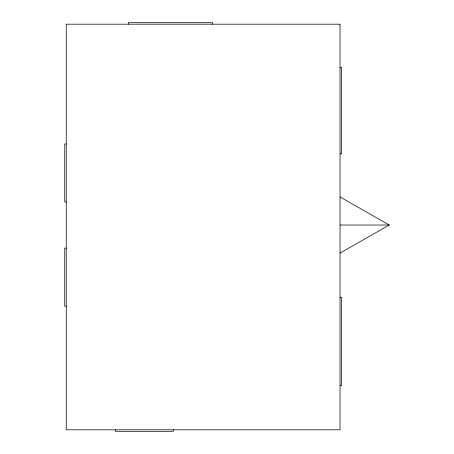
<?xml version="1.0" encoding="UTF-8"?>
<svg xmlns="http://www.w3.org/2000/svg" width="454" height="454" viewBox="0 0 454 454"><rect width="100%" height="100%" fill="white"/><g stroke="black" fill="none" stroke-linecap="round" stroke-linejoin="round"><path stroke-width="0.68" d="M340.035 253.077L389.248 225.025L340.035 196.968M340.035 67.385L341.527 67.385L341.527 153.775L340.035 153.775M66.244 143.975L64.752 143.975L64.752 201.911L66.244 201.911M340.035 225.025L389.248 225.025M66.244 248.117L64.752 248.117L64.752 306.24L66.244 306.24M340.035 297.262L341.527 297.262L341.527 385.628L340.035 385.628M212.625 24.193L212.625 22.7L128.34 22.7L128.34 24.193M173.36 429.807L173.36 431.3L115.486 431.3L115.486 429.807M340.035 24.193L66.244 24.193L66.244 429.807L340.035 429.807L340.035 24.193"/></g></svg>
